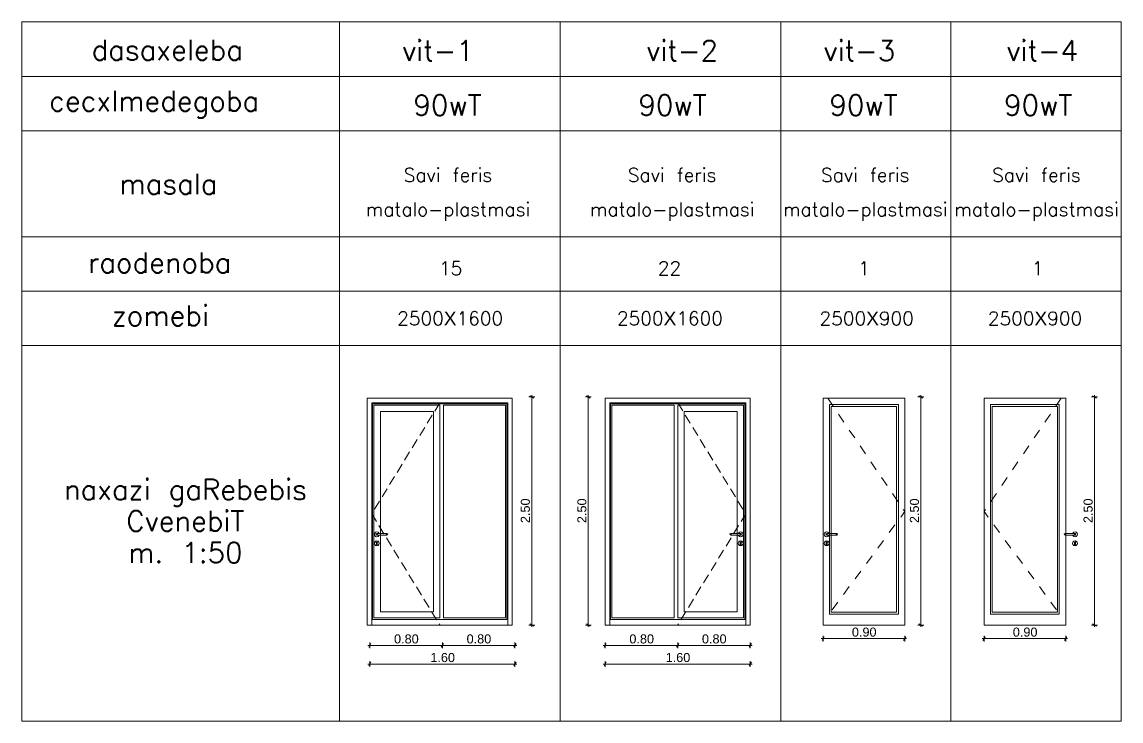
# Model space of a CAD drawing. Header units: millimetres. Extents: x 476571643 to 477489869, y 4620928210 to 4621294454.
# Drawn here: x 477401262 to 477425496, y 4621157675 to 4621173092 of the extents above; entities that cross this region are included whole.
import ezdxf

# ---------------------------------------------------------------- set-up
doc = ezdxf.new("R2010")
doc.units = ezdxf.units.MM
doc.header["$MEASUREMENT"] = 0
doc.linetypes.add('Dashed', pattern=[423.333333, 211.666667, -211.666667])
doc.linetypes.add('Hidden Line', pattern=[317.5, 211.666667, -105.833333])
for name, color, linetype, lineweight in [('0_Pen_No__7_Pen_No__1', 1, 'Continuous', 0), ('0_Pen_No__7_Pen_No__7', 7, 'Continuous', 0), ('2D Drafting - General_Pen_No__7_Pen_No__250', 7, 'Continuous', 0), ('2D Drafting - General_Pen_No__7_Pen_No__7', 7, 'Continuous', 0), ('gegmebi_Pen_No__7_Pen_No__7', 7, 'Continuous', 0), ('New_Structural - Bearing_Pen_No__250', 7, 'Continuous', 0), ('zoma_Pen_No__142', 142, 'Continuous', 0)]:
    doc.layers.add(name, color=color, linetype=linetype, lineweight=lineweight)
doc.layers.add('zoma', color=7, linetype='Continuous')
doc.styles.add('GENERATED_STYLE_2', font='arial.ttf')
doc.dimstyles.new('GENERATED_STYLE__28', dxfattribs={"dimtxt": 200, "dimasz": 64.421331, "dimexe": 0.18, "dimexo": 0.0625, "dimgap": 0.09, "dimtad": 1, "dimtih": 1, "dimtoh": 1, "dimlfac": 0.001, "dimzin": 0, "dimdsep": 46, "dimtxsty": 'GENERATED_STYLE_2', "dimblk": 'ARROWHEAD_2', "dimblk1": 'ARROWHEAD_2', "dimblk2": 'ARROWHEAD_2', "dimcen": 0.09, "dimse1": 1, "dimse2": 1, "dimclrd": 142, "dimclre": 142, "dimclrt": 142, "dimadec": 0, "dimazin": 0, "dimtfac": 1, "dimtdec": 4, "dimtmove": 0, "dimatfit": 3, "dimfxl": 1, "dimtolj": 1, "dimtzin": 0, "dimarcsym": 0})
doc.dimstyles.new('GENERATED_STYLE__29', dxfattribs={"dimtxt": 200, "dimasz": 64.421331, "dimexe": 0.18, "dimexo": 0.0625, "dimgap": 0.09, "dimtad": 1, "dimlfac": 0.001, "dimzin": 0, "dimdsep": 46, "dimtxsty": 'GENERATED_STYLE_2', "dimblk": 'ARROWHEAD_2', "dimblk1": 'ARROWHEAD_2', "dimblk2": 'ARROWHEAD_2', "dimcen": 0.09, "dimse1": 1, "dimse2": 1, "dimclrd": 142, "dimclre": 142, "dimclrt": 142, "dimadec": 0, "dimazin": 0, "dimtfac": 1, "dimtdec": 4, "dimtmove": 0, "dimatfit": 3, "dimfxl": 1, "dimtolj": 1, "dimtzin": 0, "dimarcsym": 0})

# ---------------------------------------------------------------- blocks, each defined once
blk = doc.blocks.new('*D1678', base_point=(476844527, 4621385791))
at = {"layer": 'zoma_Pen_No__142', "color": 142, "linetype": 'Continuous', "lineweight": 0, "transparency": 16777216}
for p, q in [((477408891, 4621159343), (477408932, 4621159343)), ((477408957, 4621159386), (477408908, 4621159301)), ((477408932, 4621159280), (477408932, 4621159407)), ((477408932, 4621159343), (477410532, 4621159343)), ((477410557, 4621159386), (477410508, 4621159301)), ((477410532, 4621159280), (477410532, 4621159407))]:
    blk.add_line(p, q, dxfattribs=at)
at = {"layer": 'zoma_Pen_No__142', "color": 142, "lineweight": 0, "transparency": 16777216, "insert": (477409466, 4621159383), "char_height": 200, "attachment_point": 7, "style": 'GENERATED_STYLE_2'}
blk.add_mtext('\\A1;{\\pql;\\fArial CYR|b0|i0|c204|p34;0.80}', dxfattribs=at)
blk = doc.blocks.new('ARROWHEAD_2')
at = {"color": 0, "linetype": 'Continuous', "lineweight": 0}
for p, q in [((0, 0), (-1, 0)), ((-0.38, -0.66), (0.38, 0.66))]:
    blk.add_line(p, q, dxfattribs=at)
blk = doc.blocks.new('*D1679', base_point=(476844527, 4621385791))
at = {"layer": 'zoma_Pen_No__142', "color": 142, "linetype": 'Continuous', "lineweight": 0, "transparency": 16777216}
for p, q in [((477410557, 4621159386), (477410508, 4621159301)), ((477410532, 4621159280), (477410532, 4621159407)), ((477410532, 4621159343), (477412132, 4621159343)), ((477412108, 4621159301), (477412157, 4621159386)), ((477412132, 4621159280), (477412132, 4621159407)), ((477412132, 4621159343), (477412174, 4621159343))]:
    blk.add_line(p, q, dxfattribs=at)
at = {"layer": 'zoma_Pen_No__142', "color": 142, "lineweight": 0, "transparency": 16777216, "insert": (477411066, 4621159383), "char_height": 200, "attachment_point": 7, "style": 'GENERATED_STYLE_2'}
blk.add_mtext('\\A1;{\\pql;\\fArial CYR|b0|i0|c204|p34;0.80}', dxfattribs=at)
blk = doc.blocks.new('*D1680', base_point=(476844527, 4621385791))
at = {"layer": 'zoma_Pen_No__142', "color": 142, "linetype": 'Continuous', "lineweight": 0, "transparency": 16777216}
for p, q in [((477408891, 4621158932), (477408932, 4621158932)), ((477408957, 4621158975), (477408908, 4621158890)), ((477408932, 4621158869), (477408932, 4621158996)), ((477408932, 4621158932), (477412132, 4621158932)), ((477412108, 4621158890), (477412157, 4621158975)), ((477412132, 4621158869), (477412132, 4621158996)), ((477412132, 4621158932), (477412174, 4621158932))]:
    blk.add_line(p, q, dxfattribs=at)
at = {"layer": 'zoma_Pen_No__142', "color": 142, "lineweight": 0, "transparency": 16777216, "insert": (477410266, 4621158972), "char_height": 200, "attachment_point": 7, "style": 'GENERATED_STYLE_2'}
blk.add_mtext('\\A1;{\\pql;\\fArial CYR|b0|i0|c204|p34;1.60}', dxfattribs=at)
blk = doc.blocks.new('*D1681', base_point=(476844527, 4621385791))
at = {"layer": 'zoma_Pen_No__142', "color": 142, "linetype": 'Continuous', "lineweight": 0, "transparency": 16777216}
for p, q in [((477412567, 4621164821), (477412440, 4621164821)), ((477412546, 4621164796), (477412461, 4621164845)), ((477412503, 4621164821), (477412503, 4621164862)), ((477412503, 4621159792), (477412503, 4621164821)), ((477412461, 4621159817), (477412546, 4621159768)), ((477412567, 4621159792), (477412440, 4621159792)), ((477412503, 4621159751), (477412503, 4621159792))]:
    blk.add_line(p, q, dxfattribs=at)
at = {"layer": 'zoma_Pen_No__142', "color": 142, "lineweight": 0, "transparency": 16777216, "insert": (477412463, 4621162040), "char_height": 200, "attachment_point": 7, "rotation": 90, "style": 'GENERATED_STYLE_2'}
blk.add_mtext('\\A1;{\\pql;\\fArial CYR|b0|i0|c204|p34;2.50}', dxfattribs=at)
blk = doc.blocks.new('*D1682', base_point=(476844527, 4621385791))
at = {"layer": 'zoma_Pen_No__142', "color": 142, "linetype": 'Continuous', "lineweight": 0, "transparency": 16777216}
for p, q in [((477422434, 4621159493), (477422476, 4621159493)), ((477422500, 4621159535), (477422451, 4621159450)), ((477422476, 4621159429), (477422476, 4621159556)), ((477422476, 4621159493), (477424276, 4621159493)), ((477424251, 4621159450), (477424300, 4621159535)), ((477424276, 4621159429), (477424276, 4621159556)), ((477424276, 4621159493), (477424317, 4621159493))]:
    blk.add_line(p, q, dxfattribs=at)
at = {"layer": 'zoma_Pen_No__142', "color": 142, "lineweight": 0, "transparency": 16777216, "insert": (477423110, 4621159533), "char_height": 200, "attachment_point": 7, "style": 'GENERATED_STYLE_2'}
blk.add_mtext('\\A1;{\\pql;\\fArial CYR|b0|i0|c204|p34;0.90}', dxfattribs=at)
blk = doc.blocks.new('*D1687', base_point=(476844527, 4621385791))
at = {"layer": 'zoma_Pen_No__142', "color": 142, "linetype": 'Continuous', "lineweight": 0, "transparency": 16777216}
for p, q in [((477415697, 4621159301), (477415746, 4621159386)), ((477415721, 4621159407), (477415721, 4621159280)), ((477417321, 4621159343), (477415721, 4621159343)), ((477417297, 4621159301), (477417346, 4621159386)), ((477417321, 4621159407), (477417321, 4621159280)), ((477417363, 4621159343), (477417321, 4621159343))]:
    blk.add_line(p, q, dxfattribs=at)
at = {"layer": 'zoma_Pen_No__142', "color": 142, "lineweight": 0, "transparency": 16777216, "insert": (477416255, 4621159383), "char_height": 200, "attachment_point": 7, "style": 'GENERATED_STYLE_2'}
blk.add_mtext('\\A1;{\\pql;\\fArial CYR|b0|i0|c204|p34;0.80}', dxfattribs=at)
blk = doc.blocks.new('*D1688', base_point=(476844527, 4621385791))
at = {"layer": 'zoma_Pen_No__142', "color": 142, "linetype": 'Continuous', "lineweight": 0, "transparency": 16777216}
for p, q in [((477414121, 4621159343), (477414080, 4621159343)), ((477414146, 4621159386), (477414097, 4621159301)), ((477414121, 4621159407), (477414121, 4621159280)), ((477415721, 4621159343), (477414121, 4621159343)), ((477415697, 4621159301), (477415746, 4621159386)), ((477415721, 4621159407), (477415721, 4621159280))]:
    blk.add_line(p, q, dxfattribs=at)
at = {"layer": 'zoma_Pen_No__142', "color": 142, "lineweight": 0, "transparency": 16777216, "insert": (477414655, 4621159383), "char_height": 200, "attachment_point": 7, "style": 'GENERATED_STYLE_2'}
blk.add_mtext('\\A1;{\\pql;\\fArial CYR|b0|i0|c204|p34;0.80}', dxfattribs=at)
blk = doc.blocks.new('*D1689', base_point=(476844527, 4621385791))
at = {"layer": 'zoma_Pen_No__142', "color": 142, "linetype": 'Continuous', "lineweight": 0, "transparency": 16777216}
for p, q in [((477414121, 4621158932), (477414080, 4621158932)), ((477414146, 4621158975), (477414097, 4621158890)), ((477414121, 4621158996), (477414121, 4621158869)), ((477417321, 4621158932), (477414121, 4621158932)), ((477417297, 4621158890), (477417346, 4621158975)), ((477417321, 4621158996), (477417321, 4621158869)), ((477417363, 4621158932), (477417321, 4621158932))]:
    blk.add_line(p, q, dxfattribs=at)
at = {"layer": 'zoma_Pen_No__142', "color": 142, "lineweight": 0, "transparency": 16777216, "insert": (477415455, 4621158972), "char_height": 200, "attachment_point": 7, "style": 'GENERATED_STYLE_2'}
blk.add_mtext('\\A1;{\\pql;\\fArial CYR|b0|i0|c204|p34;1.60}', dxfattribs=at)
blk = doc.blocks.new('*D1690', base_point=(476844527, 4621385791))
at = {"layer": 'zoma_Pen_No__142', "color": 142, "linetype": 'Continuous', "lineweight": 0, "transparency": 16777216}
for p, q in [((477413814, 4621164821), (477413687, 4621164821)), ((477413793, 4621164796), (477413708, 4621164845)), ((477413750, 4621164821), (477413750, 4621164862)), ((477413750, 4621159792), (477413750, 4621164821)), ((477413708, 4621159817), (477413793, 4621159768)), ((477413814, 4621159792), (477413687, 4621159792)), ((477413750, 4621159751), (477413750, 4621159792))]:
    blk.add_line(p, q, dxfattribs=at)
at = {"layer": 'zoma_Pen_No__142', "color": 142, "lineweight": 0, "transparency": 16777216, "insert": (477413710, 4621162040), "char_height": 200, "attachment_point": 7, "rotation": 90, "style": 'GENERATED_STYLE_2'}
blk.add_mtext('\\A1;{\\pql;\\fArial CYR|b0|i0|c204|p34;2.50}', dxfattribs=at)
blk = doc.blocks.new('*D1691', base_point=(476844527, 4621385791))
at = {"layer": 'zoma_Pen_No__142', "color": 142, "linetype": 'Continuous', "lineweight": 0, "transparency": 16777216}
for p, q in [((477418928, 4621159493), (477418886, 4621159493)), ((477418952, 4621159535), (477418903, 4621159450)), ((477418928, 4621159556), (477418928, 4621159429)), ((477420728, 4621159493), (477418928, 4621159493)), ((477420703, 4621159450), (477420752, 4621159535)), ((477420728, 4621159556), (477420728, 4621159429)), ((477420769, 4621159493), (477420728, 4621159493))]:
    blk.add_line(p, q, dxfattribs=at)
at = {"layer": 'zoma_Pen_No__142', "color": 142, "lineweight": 0, "transparency": 16777216, "insert": (477419561, 4621159533), "char_height": 200, "attachment_point": 7, "style": 'GENERATED_STYLE_2'}
blk.add_mtext('\\A1;{\\pql;\\fArial CYR|b0|i0|c204|p34;0.90}', dxfattribs=at)
blk = doc.blocks.new('*D1692', base_point=(476844527, 4621385791))
at = {"layer": 'zoma_Pen_No__142', "color": 142, "linetype": 'Continuous', "lineweight": 0, "transparency": 16777216}
for p, q in [((477421146, 4621164821), (477421019, 4621164821)), ((477421125, 4621164796), (477421040, 4621164845)), ((477421083, 4621164821), (477421083, 4621164862)), ((477421083, 4621159792), (477421083, 4621164821)), ((477421040, 4621159817), (477421125, 4621159768)), ((477421146, 4621159792), (477421019, 4621159792)), ((477421083, 4621159751), (477421083, 4621159792))]:
    blk.add_line(p, q, dxfattribs=at)
at = {"layer": 'zoma_Pen_No__142', "color": 142, "lineweight": 0, "transparency": 16777216, "insert": (477421043, 4621162040), "char_height": 200, "attachment_point": 7, "rotation": 90, "style": 'GENERATED_STYLE_2'}
blk.add_mtext('\\A1;{\\pql;\\fArial CYR|b0|i0|c204|p34;2.50}', dxfattribs=at)
blk = doc.blocks.new('*D1693', base_point=(476844527, 4621385791))
at = {"layer": 'zoma_Pen_No__142', "color": 142, "linetype": 'Continuous', "lineweight": 0, "transparency": 16777216}
for p, q in [((477424975, 4621164821), (477424848, 4621164821)), ((477424954, 4621164796), (477424870, 4621164845)), ((477424912, 4621164821), (477424912, 4621164862)), ((477424912, 4621159792), (477424912, 4621164821)), ((477424870, 4621159817), (477424954, 4621159768)), ((477424975, 4621159792), (477424848, 4621159792)), ((477424912, 4621159751), (477424912, 4621159792))]:
    blk.add_line(p, q, dxfattribs=at)
at = {"layer": 'zoma_Pen_No__142', "color": 142, "lineweight": 0, "transparency": 16777216, "insert": (477424872, 4621162040), "char_height": 200, "attachment_point": 7, "rotation": 90, "style": 'GENERATED_STYLE_2'}
blk.add_mtext('\\A1;{\\pql;\\fArial CYR|b0|i0|c204|p34;2.50}', dxfattribs=at)

msp = doc.modelspace()

# ---------------------------------------------------------------- linework, layer by layer
at = {"layer": '2D Drafting - General_Pen_No__7_Pen_No__250', "color": 7, "linetype": 'Continuous', "lineweight": 0, "flags": 128}
for points in [[(477418927.519, 4621164792.271), (477420727.519, 4621164792.271), (477420727.519, 4621159792.264), (477418927.519, 4621159792.264)], [(477419067.933, 4621164652.27), (477420587.936, 4621164652.27), (477420587.936, 4621160032.264), (477419067.933, 4621160032.264)], [(477424275.726, 4621164792.271), (477422475.726, 4621164792.271), (477422475.726, 4621159792.264), (477424275.726, 4621159792.264)], [(477424135.313, 4621164652.27), (477422615.31, 4621164652.27), (477422615.31, 4621160032.264), (477424135.313, 4621160032.264)], [(477419107.933, 4621164612.27), (477420547.936, 4621164612.27), (477420547.936, 4621160072.264), (477419107.933, 4621160072.264)], [(477424095.312, 4621164612.27), (477422655.31, 4621164612.27), (477422655.31, 4621160072.264), (477424095.312, 4621160072.264)]]:
    msp.add_lwpolyline(points, close=True, dxfattribs=at)
at = {"layer": '2D Drafting - General_Pen_No__7_Pen_No__250', "color": 7, "linetype": 'Dashed', "lineweight": 0, "flags": 128}
for points in [[(477419027.933, 4621164792.271), (477420727.519, 4621162292.267), (477419027.933, 4621159992.264)], [(477424175.313, 4621164792.271), (477422475.726, 4621162292.267), (477424175.313, 4621159992.264)]]:
    msp.add_lwpolyline(points, dxfattribs=at)
at = {"layer": '2D Drafting - General_Pen_No__7_Pen_No__7', "color": 7, "linetype": 'Continuous', "lineweight": 0, "flags": 128}
for points in [[(477408881.981, 4621159792.246), (477412073.753, 4621159792.257), (477412073.735, 4621164792.264), (477408873.731, 4621164792.253)], [(477408873.731, 4621164792.253), (477408873.748, 4621159792.246), (477408881.981, 4621159792.246)], [(477417313.005, 4621159792.275), (477414121.233, 4621159792.286), (477414121.25, 4621164792.293), (477417321.255, 4621164792.282)], [(477417321.255, 4621164792.282), (477417321.238, 4621159792.275), (477417313.005, 4621159792.275)]]:
    msp.add_lwpolyline(points, dxfattribs=at)
for points in [[(477411973.736, 4621164692.261), (477408973.732, 4621164692.251), (477408973.748, 4621159792.246), (477411973.753, 4621159792.259)], [(477411953.736, 4621164672.261), (477408993.732, 4621164672.251), (477408993.748, 4621159912.249), (477411953.752, 4621159912.259)], [(477414221.25, 4621164692.291), (477417221.254, 4621164692.28), (477417221.237, 4621159792.276), (477414221.233, 4621159792.289)], [(477414241.25, 4621164672.291), (477417201.254, 4621164672.28), (477417201.238, 4621159912.279), (477414241.234, 4621159912.289)], [(477410473.742, 4621164642.256), (477409023.732, 4621164642.251), (477409023.748, 4621159952.249), (477410473.75, 4621159952.254)], [(477410333.734, 4621164502.255), (477409163.732, 4621164502.251), (477409163.748, 4621160082.25), (477410333.749, 4621160082.254)], [(477411923.736, 4621164642.261), (477410553.734, 4621164642.256), (477410553.75, 4621159952.254), (477411923.752, 4621159952.259)], [(477414271.25, 4621164642.29), (477415641.252, 4621164642.286), (477415641.236, 4621159952.284), (477414271.234, 4621159952.289)], [(477415721.244, 4621164642.285), (477417171.254, 4621164642.28), (477417171.238, 4621159952.279), (477415721.236, 4621159952.284)], [(477415861.252, 4621164502.285), (477417031.253, 4621164502.281), (477417031.238, 4621160082.279), (477415861.236, 4621160082.283)]]:
    msp.add_lwpolyline(points, close=True, dxfattribs=at)
at = {"layer": '2D Drafting - General_Pen_No__7_Pen_No__7', "color": 7, "linetype": 'Hidden Line', "lineweight": 0, "flags": 128}
for points in [[(477410473.75, 4621164692.491), (477408973.74, 4621162244.247), (477410472.18, 4621159795.054)], [(477415721.235, 4621164692.52), (477417221.246, 4621162244.277), (477415722.806, 4621159795.084)]]:
    msp.add_lwpolyline(points, dxfattribs=at)
at = {"layer": 'gegmebi_Pen_No__7_Pen_No__7', "color": 7, "linetype": 'Continuous', "lineweight": 0}
for p, q in [((477401261.921, 4621173091.626), (477425495.883, 4621173091.626)), ((477401261.921, 4621157674.678), (477401261.921, 4621173091.626)), ((477408261.921, 4621157674.678), (477408261.921, 4621173091.626)), ((477413126.816, 4621173091.626), (477413126.816, 4621157674.678)), ((477417991.71, 4621173091.626), (477417991.71, 4621157674.678)), ((477421743.796, 4621173091.626), (477421743.796, 4621157674.678)), ((477421743.796, 4621173091.626), (477421743.796, 4621157674.678)), ((477425495.883, 4621173091.626), (477425495.883, 4621157674.678)), ((477401261.921, 4621171891.626), (477425495.883, 4621171891.626)), ((477401261.921, 4621170691.626), (477425495.883, 4621170691.626)), ((477401261.921, 4621168353.796), (477425495.883, 4621168353.796)), ((477401261.921, 4621167153.796), (477425495.883, 4621167153.796)), ((477401261.921, 4621165953.796), (477425495.883, 4621165953.796)), ((477425495.883, 4621157674.678), (477401261.921, 4621157674.678))]:
    msp.add_line(p, q, dxfattribs=at)
at = {"layer": 'New_Structural - Bearing_Pen_No__250', "color": 7, "linetype": 'Continuous', "lineweight": 0}
for p, q in [((477409038.757, 4621161819.249), (477409031.522, 4621161792.249)), ((477409031.522, 4621161792.249), (477409038.757, 4621161765.249)), ((477409058.522, 4621161839.015), (477409038.757, 4621161819.249)), ((477409038.757, 4621161765.249), (477409058.522, 4621161745.484)), ((477409085.522, 4621161846.249), (477409058.522, 4621161839.015)), ((477409058.522, 4621161745.484), (477409085.523, 4621161738.249)), ((477409071.38, 4621161806.391), (477409065.522, 4621161792.249)), ((477409065.522, 4621161792.249), (477409071.38, 4621161778.107)), ((477409074.484, 4621161806.391), (477409068.966, 4621161792.249)), ((477409068.966, 4621161792.249), (477409074.484, 4621161778.107)), ((477409085.522, 4621161812.249), (477409071.38, 4621161806.391)), ((477409071.38, 4621161778.107), (477409085.522, 4621161772.249)), ((477409084.113, 4621161806.391), (477409079.89, 4621161792.249)), ((477409079.89, 4621161792.249), (477409084.113, 4621161778.107)), ((477409112.522, 4621161839.015), (477409085.522, 4621161846.249)), ((477409085.522, 4621161812.249), (477409087.806, 4621161812.249)), ((477409085.522, 4621161772.249), (477409087.806, 4621161772.249)), ((477409085.523, 4621161738.249), (477409112.523, 4621161745.484)), ((477409087.806, 4621161812.249), (477409094.309, 4621161812.249)), ((477409087.806, 4621161772.249), (477409094.309, 4621161772.249)), ((477409094.309, 4621161812.249), (477409104.042, 4621161812.249)), ((477409094.309, 4621161772.249), (477409104.042, 4621161772.249)), ((477409098.524, 4621161806.391), (477409096.238, 4621161792.249)), ((477409096.238, 4621161792.249), (477409098.524, 4621161778.107)), ((477409104.042, 4621161812.249), (477409115.522, 4621161812.249)), ((477409104.042, 4621161772.249), (477409115.522, 4621161772.249)), ((477409132.288, 4621161819.249), (477409112.522, 4621161839.015)), ((477409112.523, 4621161745.484), (477409132.288, 4621161765.249)), ((477409115.522, 4621161812.249), (477409275.523, 4621161812.25)), ((477409115.522, 4621161772.249), (477409275.523, 4621161772.25)), ((477409134.163, 4621161812.249), (477409132.288, 4621161819.249)), ((477409132.288, 4621161765.249), (477409134.163, 4621161772.249)), ((477409275.523, 4621161812.25), (477409287.003, 4621161812.25)), ((477409275.523, 4621161772.25), (477409287.003, 4621161772.25)), ((477409287.003, 4621161812.25), (477409296.736, 4621161812.25)), ((477409287.003, 4621161772.25), (477409296.736, 4621161772.25)), ((477409292.521, 4621161806.392), (477409294.807, 4621161792.25)), ((477409294.807, 4621161792.25), (477409292.521, 4621161778.108)), ((477409296.736, 4621161812.25), (477409303.239, 4621161812.25)), ((477409296.736, 4621161772.25), (477409303.239, 4621161772.25)), ((477409303.239, 4621161812.25), (477409305.523, 4621161812.25)), ((477409303.239, 4621161772.25), (477409305.523, 4621161772.25)), ((477409305.523, 4621161812.25), (477409319.665, 4621161806.392)), ((477409319.665, 4621161778.108), (477409305.523, 4621161772.25)), ((477409306.932, 4621161806.392), (477409311.155, 4621161792.25)), ((477409311.155, 4621161792.25), (477409306.932, 4621161778.108)), ((477409316.561, 4621161806.392), (477409322.079, 4621161792.25)), ((477409322.079, 4621161792.25), (477409316.561, 4621161778.108)), ((477409319.665, 4621161806.392), (477409325.523, 4621161792.25)), ((477409325.523, 4621161792.25), (477409319.665, 4621161778.108)), ((477416875.321, 4621161806.422), (477416869.463, 4621161792.28)), ((477416869.463, 4621161792.28), (477416875.321, 4621161778.137)), ((477416878.425, 4621161806.422), (477416872.907, 4621161792.28)), ((477416872.907, 4621161792.28), (477416878.425, 4621161778.137)), ((477416889.463, 4621161812.28), (477416875.321, 4621161806.422)), ((477416875.321, 4621161778.137), (477416889.463, 4621161772.279)), ((477416888.054, 4621161806.422), (477416883.831, 4621161792.28)), ((477416883.831, 4621161792.28), (477416888.054, 4621161778.137)), ((477416891.747, 4621161812.28), (477416889.463, 4621161812.28)), ((477416891.747, 4621161772.279), (477416889.463, 4621161772.279)), ((477416898.25, 4621161812.28), (477416891.747, 4621161812.28)), ((477416898.25, 4621161772.279), (477416891.747, 4621161772.279)), ((477416907.983, 4621161812.279), (477416898.25, 4621161812.28)), ((477416907.983, 4621161772.279), (477416898.25, 4621161772.279)), ((477416902.465, 4621161806.422), (477416900.179, 4621161792.279)), ((477416900.179, 4621161792.279), (477416902.465, 4621161778.137)), ((477416919.463, 4621161812.279), (477416907.983, 4621161812.279)), ((477416919.463, 4621161772.279), (477416907.983, 4621161772.279)), ((477417079.463, 4621161812.279), (477416919.463, 4621161812.279)), ((477417079.463, 4621161772.279), (477416919.463, 4621161772.279)), ((477417060.822, 4621161812.279), (477417062.698, 4621161819.279)), ((477417062.698, 4621161765.279), (477417060.822, 4621161772.279)), ((477417062.698, 4621161819.279), (477417082.464, 4621161839.044)), ((477417082.463, 4621161745.513), (477417062.698, 4621161765.279)), ((477417090.944, 4621161812.279), (477417079.463, 4621161812.279)), ((477417090.944, 4621161772.279), (477417079.463, 4621161772.279)), ((477417109.463, 4621161738.279), (477417082.463, 4621161745.513)), ((477417082.464, 4621161839.044), (477417109.464, 4621161846.279)), ((477417100.677, 4621161812.279), (477417090.944, 4621161812.279)), ((477417100.677, 4621161772.279), (477417090.944, 4621161772.279)), ((477417096.462, 4621161806.421), (477417098.748, 4621161792.279)), ((477417098.748, 4621161792.279), (477417096.462, 4621161778.137)), ((477417107.18, 4621161812.279), (477417100.677, 4621161812.279)), ((477417107.18, 4621161772.279), (477417100.677, 4621161772.279)), ((477417109.464, 4621161812.279), (477417107.18, 4621161812.279)), ((477417109.463, 4621161772.279), (477417107.18, 4621161772.279)), ((477417123.606, 4621161778.137), (477417109.463, 4621161772.279)), ((477417136.463, 4621161745.513), (477417109.463, 4621161738.279)), ((477417109.464, 4621161846.279), (477417136.464, 4621161839.044)), ((477417109.464, 4621161812.279), (477417123.606, 4621161806.421)), ((477417110.873, 4621161806.421), (477417115.096, 4621161792.279)), ((477417115.096, 4621161792.279), (477417110.873, 4621161778.137)), ((477417126.019, 4621161792.279), (477417120.501, 4621161778.137)), ((477417120.502, 4621161806.421), (477417126.019, 4621161792.279)), ((477417123.606, 4621161806.421), (477417129.463, 4621161792.279)), ((477417129.463, 4621161792.279), (477417123.606, 4621161778.137)), ((477417156.229, 4621161765.279), (477417136.463, 4621161745.513)), ((477417136.464, 4621161839.044), (477417156.229, 4621161819.279)), ((477417156.229, 4621161819.279), (477417163.464, 4621161792.279)), ((477417163.464, 4621161792.279), (477417156.229, 4621161765.279)), ((477418959.12, 4621161819.266), (477418951.886, 4621161792.266)), ((477418951.886, 4621161792.266), (477418959.12, 4621161765.266)), ((477418978.886, 4621161839.032), (477418959.12, 4621161819.266)), ((477418959.12, 4621161765.266), (477418978.886, 4621161745.501)), ((477419005.886, 4621161846.266), (477418978.886, 4621161839.032)), ((477418978.886, 4621161745.501), (477419005.886, 4621161738.266)), ((477418991.743, 4621161806.408), (477418985.886, 4621161792.266)), ((477418985.886, 4621161792.266), (477418991.743, 4621161778.124)), ((477418994.848, 4621161806.408), (477418989.33, 4621161792.266)), ((477418989.33, 4621161792.266), (477418994.848, 4621161778.124)), ((477419005.886, 4621161812.266), (477418991.743, 4621161806.408)), ((477418991.743, 4621161778.124), (477419005.886, 4621161772.266)), ((477419004.476, 4621161806.408), (477419000.253, 4621161792.266)), ((477419000.253, 4621161792.266), (477419004.476, 4621161778.124)), ((477419032.886, 4621161839.032), (477419005.886, 4621161846.266)), ((477419005.886, 4621161812.266), (477419008.169, 4621161812.266)), ((477419005.886, 4621161772.266), (477419008.169, 4621161772.266)), ((477419005.886, 4621161738.266), (477419032.886, 4621161745.501)), ((477419008.169, 4621161812.266), (477419014.672, 4621161812.266)), ((477419008.169, 4621161772.266), (477419014.672, 4621161772.266)), ((477419014.672, 4621161812.266), (477419024.405, 4621161812.266)), ((477419014.672, 4621161772.266), (477419024.405, 4621161772.266)), ((477419018.887, 4621161806.408), (477419016.601, 4621161792.266)), ((477419016.601, 4621161792.266), (477419018.887, 4621161778.124)), ((477419024.405, 4621161812.266), (477419035.886, 4621161812.266)), ((477419024.405, 4621161772.266), (477419035.886, 4621161772.266)), ((477419052.651, 4621161819.266), (477419032.886, 4621161839.032)), ((477419032.886, 4621161745.501), (477419052.651, 4621161765.266)), ((477419035.886, 4621161812.266), (477419195.886, 4621161812.266)), ((477419035.886, 4621161772.266), (477419195.886, 4621161772.266)), ((477419054.527, 4621161812.266), (477419052.651, 4621161819.266)), ((477419052.651, 4621161765.266), (477419054.527, 4621161772.266)), ((477419195.886, 4621161812.266), (477419207.366, 4621161812.266)), ((477419195.886, 4621161772.266), (477419207.366, 4621161772.266)), ((477419207.366, 4621161812.266), (477419217.099, 4621161812.266)), ((477419207.366, 4621161772.266), (477419217.099, 4621161772.266)), ((477419212.884, 4621161806.408), (477419215.17, 4621161792.266)), ((477419215.17, 4621161792.266), (477419212.884, 4621161778.124)), ((477419217.099, 4621161812.266), (477419223.602, 4621161812.266)), ((477419217.099, 4621161772.266), (477419223.602, 4621161772.266)), ((477419223.602, 4621161812.266), (477419225.886, 4621161812.266)), ((477419223.602, 4621161772.266), (477419225.886, 4621161772.266)), ((477419225.886, 4621161812.266), (477419240.028, 4621161806.408)), ((477419240.028, 4621161778.124), (477419225.886, 4621161772.266)), ((477419227.295, 4621161806.408), (477419231.518, 4621161792.266)), ((477419231.518, 4621161792.266), (477419227.295, 4621161778.124)), ((477419236.924, 4621161806.408), (477419242.442, 4621161792.266)), ((477419242.442, 4621161792.266), (477419236.924, 4621161778.124)), ((477419240.028, 4621161806.408), (477419245.886, 4621161792.266)), ((477419245.886, 4621161792.266), (477419240.028, 4621161778.124)), ((477424247.565, 4621161806.408), (477424241.707, 4621161792.266)), ((477424241.707, 4621161792.266), (477424247.565, 4621161778.124)), ((477424250.669, 4621161806.408), (477424245.151, 4621161792.266)), ((477424245.151, 4621161792.266), (477424250.669, 4621161778.124)), ((477424261.707, 4621161812.266), (477424247.565, 4621161806.408)), ((477424247.565, 4621161778.124), (477424261.707, 4621161772.266)), ((477424260.298, 4621161806.408), (477424256.074, 4621161792.266)), ((477424256.074, 4621161792.266), (477424260.298, 4621161778.124)), ((477424263.99, 4621161812.266), (477424261.707, 4621161812.266)), ((477424263.99, 4621161772.266), (477424261.707, 4621161772.266)), ((477424270.494, 4621161812.266), (477424263.99, 4621161812.266)), ((477424270.494, 4621161772.266), (477424263.99, 4621161772.266)), ((477424280.226, 4621161812.266), (477424270.494, 4621161812.266)), ((477424280.226, 4621161772.266), (477424270.494, 4621161772.266)), ((477424274.708, 4621161806.408), (477424272.423, 4621161792.266)), ((477424272.423, 4621161792.266), (477424274.708, 4621161778.124)), ((477424291.707, 4621161812.266), (477424280.226, 4621161812.266)), ((477424291.707, 4621161772.266), (477424280.226, 4621161772.266)), ((477424451.707, 4621161812.266), (477424291.707, 4621161812.266)), ((477424451.707, 4621161772.266), (477424291.707, 4621161772.266)), ((477424433.066, 4621161812.266), (477424434.942, 4621161819.266)), ((477424434.942, 4621161765.266), (477424433.066, 4621161772.266)), ((477424434.942, 4621161819.266), (477424454.707, 4621161839.032)), ((477424454.707, 4621161745.501), (477424434.942, 4621161765.266)), ((477424463.188, 4621161812.266), (477424451.707, 4621161812.266)), ((477424463.188, 4621161772.266), (477424451.707, 4621161772.266)), ((477424454.707, 4621161839.032), (477424481.707, 4621161846.266)), ((477424481.707, 4621161738.266), (477424454.707, 4621161745.501)), ((477424472.92, 4621161812.266), (477424463.188, 4621161812.266)), ((477424472.92, 4621161772.266), (477424463.188, 4621161772.266)), ((477424468.706, 4621161806.408), (477424470.991, 4621161792.266)), ((477424470.991, 4621161792.266), (477424468.706, 4621161778.124)), ((477424479.424, 4621161812.266), (477424472.92, 4621161812.266)), ((477424479.424, 4621161772.266), (477424472.92, 4621161772.266)), ((477424481.707, 4621161812.266), (477424479.424, 4621161812.266)), ((477424481.707, 4621161772.266), (477424479.424, 4621161772.266)), ((477424481.707, 4621161846.266), (477424508.707, 4621161839.032)), ((477424481.707, 4621161812.266), (477424495.849, 4621161806.408)), ((477424495.849, 4621161778.124), (477424481.707, 4621161772.266)), ((477424508.707, 4621161745.501), (477424481.707, 4621161738.266)), ((477424483.116, 4621161806.408), (477424487.34, 4621161792.266)), ((477424487.34, 4621161792.266), (477424483.116, 4621161778.124)), ((477424492.745, 4621161806.408), (477424498.263, 4621161792.266)), ((477424498.263, 4621161792.266), (477424492.745, 4621161778.124)), ((477424495.849, 4621161806.408), (477424501.707, 4621161792.266)), ((477424501.707, 4621161792.266), (477424495.849, 4621161778.124)), ((477424508.707, 4621161839.032), (477424528.473, 4621161819.266)), ((477424528.473, 4621161765.266), (477424508.707, 4621161745.501)), ((477424528.473, 4621161819.266), (477424535.707, 4621161792.266)), ((477424535.707, 4621161792.266), (477424528.473, 4621161765.266)), ((477409038.757, 4621161619.249), (477409031.523, 4621161592.249)), ((477409031.523, 4621161592.249), (477409038.758, 4621161565.249)), ((477409058.523, 4621161639.014), (477409038.757, 4621161619.249)), ((477409038.758, 4621161565.249), (477409058.523, 4621161545.483)), ((477409085.523, 4621161646.249), (477409058.523, 4621161639.014)), ((477409058.523, 4621161545.483), (477409085.523, 4621161538.249)), ((477409072.082, 4621161615.528), (477409070.587, 4621161611.633)), ((477409075.523, 4621161601.049), (477409070.587, 4621161611.633)), ((477409072.082, 4621161615.528), (477409074.773, 4621161622.537)), ((477409074.773, 4621161622.537), (477409085.523, 4621161627.1)), ((477409075.523, 4621161598.022), (477409075.523, 4621161601.049)), ((477409075.523, 4621161598.022), (477409075.523, 4621161592.249)), ((477409075.523, 4621161592.249), (477409075.523, 4621161586.475)), ((477409075.523, 4621161586.475), (477409075.523, 4621161574.928)), ((477409075.523, 4621161574.928), (477409075.523, 4621161567.249)), ((477409078.452, 4621161560.178), (477409075.523, 4621161567.249)), ((477409085.523, 4621161557.249), (477409078.452, 4621161560.178)), ((477409112.523, 4621161639.014), (477409085.523, 4621161646.249)), ((477409085.523, 4621161627.1), (477409096.273, 4621161622.537)), ((477409092.594, 4621161560.178), (477409085.523, 4621161557.249)), ((477409085.523, 4621161538.249), (477409112.523, 4621161545.484)), ((477409095.523, 4621161567.249), (477409092.594, 4621161560.178)), ((477409100.459, 4621161611.634), (477409095.523, 4621161601.049)), ((477409095.523, 4621161601.049), (477409095.523, 4621161598.022)), ((477409095.523, 4621161598.022), (477409095.523, 4621161592.249)), ((477409095.523, 4621161592.249), (477409095.523, 4621161586.475)), ((477409095.523, 4621161586.475), (477409095.523, 4621161574.928)), ((477409095.523, 4621161574.928), (477409095.523, 4621161567.249)), ((477409098.963, 4621161615.529), (477409096.273, 4621161622.537)), ((477409098.963, 4621161615.529), (477409100.459, 4621161611.634)), ((477409132.288, 4621161619.249), (477409112.523, 4621161639.014)), ((477409112.523, 4621161545.484), (477409132.289, 4621161565.249)), ((477409139.523, 4621161592.249), (477409132.288, 4621161619.249)), ((477409132.289, 4621161565.249), (477409139.523, 4621161592.249)), ((477417055.463, 4621161592.279), (477417062.697, 4621161619.279)), ((477417062.697, 4621161565.279), (477417055.463, 4621161592.279)), ((477417062.697, 4621161619.279), (477417082.463, 4621161639.044)), ((477417082.463, 4621161545.513), (477417062.697, 4621161565.279)), ((477417082.463, 4621161639.044), (477417109.463, 4621161646.279)), ((477417109.463, 4621161538.278), (477417082.463, 4621161545.513)), ((477417096.022, 4621161615.558), (477417094.527, 4621161611.663)), ((477417094.527, 4621161611.663), (477417099.463, 4621161601.079)), ((477417096.022, 4621161615.558), (477417098.712, 4621161622.566)), ((477417109.463, 4621161627.129), (477417098.712, 4621161622.566)), ((477417099.463, 4621161601.079), (477417099.463, 4621161598.052)), ((477417099.463, 4621161598.052), (477417099.463, 4621161592.279)), ((477417099.463, 4621161592.279), (477417099.463, 4621161586.505)), ((477417099.463, 4621161586.505), (477417099.463, 4621161574.958)), ((477417099.463, 4621161574.958), (477417099.463, 4621161567.278)), ((477417099.463, 4621161567.278), (477417102.392, 4621161560.207)), ((477417102.392, 4621161560.207), (477417109.463, 4621161557.278)), ((477417109.463, 4621161646.279), (477417136.463, 4621161639.044)), ((477417120.213, 4621161622.566), (477417109.463, 4621161627.129)), ((477417109.463, 4621161557.278), (477417116.534, 4621161560.207)), ((477417136.463, 4621161545.513), (477417109.463, 4621161538.278)), ((477417116.534, 4621161560.207), (477417119.463, 4621161567.278)), ((477417119.463, 4621161601.078), (477417124.399, 4621161611.663)), ((477417119.463, 4621161598.052), (477417119.463, 4621161601.078)), ((477417119.463, 4621161598.052), (477417119.463, 4621161592.278)), ((477417119.463, 4621161592.278), (477417119.463, 4621161586.505)), ((477417119.463, 4621161586.505), (477417119.463, 4621161574.958)), ((477417119.463, 4621161574.958), (477417119.463, 4621161567.278)), ((477417122.903, 4621161615.558), (477417120.213, 4621161622.566)), ((477417122.903, 4621161615.558), (477417124.399, 4621161611.663)), ((477417136.463, 4621161639.044), (477417156.228, 4621161619.278)), ((477417156.228, 4621161565.278), (477417136.463, 4621161545.513)), ((477417156.228, 4621161619.278), (477417163.463, 4621161592.278)), ((477417163.463, 4621161592.278), (477417156.228, 4621161565.278)), ((477418959.12, 4621161619.266), (477418951.886, 4621161592.266)), ((477418951.886, 4621161592.266), (477418959.12, 4621161565.266)), ((477418978.886, 4621161639.032), (477418959.12, 4621161619.266)), ((477418959.12, 4621161565.266), (477418978.886, 4621161545.501)), ((477419005.886, 4621161646.266), (477418978.886, 4621161639.032)), ((477418978.886, 4621161545.501), (477419005.886, 4621161538.266)), ((477418992.445, 4621161615.546), (477418990.95, 4621161611.651)), ((477418995.886, 4621161601.066), (477418990.95, 4621161611.651)), ((477418992.445, 4621161615.546), (477418995.135, 4621161622.554)), ((477418995.135, 4621161622.554), (477419005.886, 4621161627.117)), ((477418995.886, 4621161598.04), (477418995.886, 4621161601.066)), ((477418995.886, 4621161598.04), (477418995.886, 4621161592.266)), ((477418995.886, 4621161592.266), (477418995.886, 4621161586.493)), ((477418995.886, 4621161586.493), (477418995.886, 4621161574.946)), ((477418995.886, 4621161574.946), (477418995.886, 4621161567.266)), ((477418998.815, 4621161560.195), (477418995.886, 4621161567.266)), ((477419005.886, 4621161557.266), (477418998.815, 4621161560.195)), ((477419032.886, 4621161639.032), (477419005.886, 4621161646.266)), ((477419005.886, 4621161627.117), (477419016.636, 4621161622.554)), ((477419012.957, 4621161560.195), (477419005.886, 4621161557.266)), ((477419005.886, 4621161538.266), (477419032.886, 4621161545.501)), ((477419015.886, 4621161567.266), (477419012.957, 4621161560.195)), ((477419020.821, 4621161611.651), (477419015.886, 4621161601.066)), ((477419015.886, 4621161601.066), (477419015.886, 4621161598.04)), ((477419015.886, 4621161598.04), (477419015.886, 4621161592.266)), ((477419015.886, 4621161592.266), (477419015.886, 4621161586.493)), ((477419015.886, 4621161586.493), (477419015.886, 4621161574.946)), ((477419015.886, 4621161574.946), (477419015.886, 4621161567.266)), ((477419019.326, 4621161615.546), (477419016.636, 4621161622.554)), ((477419019.326, 4621161615.546), (477419020.821, 4621161611.651)), ((477419052.651, 4621161619.266), (477419032.886, 4621161639.032)), ((477419032.886, 4621161545.501), (477419052.651, 4621161565.266)), ((477419059.886, 4621161592.266), (477419052.651, 4621161619.266)), ((477419052.651, 4621161565.266), (477419059.886, 4621161592.266)), ((477424427.707, 4621161592.266), (477424434.942, 4621161619.266)), ((477424434.942, 4621161565.266), (477424427.707, 4621161592.266)), ((477424434.942, 4621161619.266), (477424454.707, 4621161639.032)), ((477424454.707, 4621161545.501), (477424434.942, 4621161565.266)), ((477424454.707, 4621161639.032), (477424481.707, 4621161646.266)), ((477424481.707, 4621161538.266), (477424454.707, 4621161545.501)), ((477424468.267, 4621161615.546), (477424466.771, 4621161611.651)), ((477424466.771, 4621161611.651), (477424471.707, 4621161601.066)), ((477424468.267, 4621161615.546), (477424470.957, 4621161622.554)), ((477424481.707, 4621161627.117), (477424470.957, 4621161622.554)), ((477424471.707, 4621161601.066), (477424471.707, 4621161598.04)), ((477424471.707, 4621161598.04), (477424471.707, 4621161592.266)), ((477424471.707, 4621161592.266), (477424471.707, 4621161586.493)), ((477424471.707, 4621161586.493), (477424471.707, 4621161574.946)), ((477424471.707, 4621161574.946), (477424471.707, 4621161567.266)), ((477424471.707, 4621161567.266), (477424474.636, 4621161560.195)), ((477424474.636, 4621161560.195), (477424481.707, 4621161557.266)), ((477424481.707, 4621161646.266), (477424508.707, 4621161639.032)), ((477424492.458, 4621161622.554), (477424481.707, 4621161627.117)), ((477424481.707, 4621161557.266), (477424488.778, 4621161560.195)), ((477424508.707, 4621161545.501), (477424481.707, 4621161538.266)), ((477424488.778, 4621161560.195), (477424491.707, 4621161567.266)), ((477424491.707, 4621161601.066), (477424496.643, 4621161611.651)), ((477424491.707, 4621161598.04), (477424491.707, 4621161601.066)), ((477424491.707, 4621161598.04), (477424491.707, 4621161592.266)), ((477424491.707, 4621161592.266), (477424491.707, 4621161586.493)), ((477424491.707, 4621161586.493), (477424491.707, 4621161574.946)), ((477424491.707, 4621161574.946), (477424491.707, 4621161567.266)), ((477424495.148, 4621161615.546), (477424492.458, 4621161622.554)), ((477424495.148, 4621161615.546), (477424496.643, 4621161611.651)), ((477424508.707, 4621161639.032), (477424528.473, 4621161619.266)), ((477424528.473, 4621161565.266), (477424508.707, 4621161545.501)), ((477424528.473, 4621161619.266), (477424535.707, 4621161592.266)), ((477424535.707, 4621161592.266), (477424528.473, 4621161565.266))]:
    msp.add_line(p, q, dxfattribs=at)

# ---------------------------------------------------------------- texts
at = {"layer": '0_Pen_No__7_Pen_No__1', "color": 1, "linetype": 'Continuous', "lineweight": 0, "char_height": 300, "attachment_point": 5}
for s, insert in [('\\A1;{\\pqc;\\Ftxt.shx;15}', (477410713.086, 4621167658.924)), ('\\A1;{\\pqc;\\Ftxt.shx;22}', (477415540.546, 4621167661.174)), ('\\A1;{\\pqc;\\Ftxt.shx;1}', (477419829.883, 4621167661.174)), ('\\A1;{\\pqc;\\Ftxt.shx;1}', (477423657.709, 4621167661.174))]:
    msp.add_mtext(s, dxfattribs=dict(at, insert=insert))
at = {"layer": '0_Pen_No__7_Pen_No__7', "color": 7, "linetype": 'Continuous', "lineweight": 0}
for s, insert, char_height, attachment_point in [('\\A1;{\\pql;\\Ftxt.shx;dasaxeleba }', (477402795.872, 4621172473.051), 450, 4), ('\\A1;{\\pql;\\Ftxt.shx;vit-\\Ftxt.shx;1\\Ftxt.shx; }', (477409644.053, 4621172460.648), 450, 4), ('\\A1;{\\pqr;\\Ftxt.shx;vit-\\Ftxt.shx;2\\Ftxt.shx; }', (477416609.578, 4621172460.648), 450, 6), ('\\A1;{\\pql;\\Ftxt.shx;vit-3 }', (477418936.668, 4621172457.273), 450, 4), ('\\A1;{\\pqr;\\Ftxt.shx;vit-\\Ftxt.shx;4\\Ftxt.shx; }', (477424550.924, 4621172460.648), 450, 6), ('\\A1;{\\pql;\\Ftxt.shx;cecxlmedegoba\\Ftxt.shx; }', (477401861.281, 4621171273.724), 450, 4), ('\\A1;{\\pql;\\Ftxt.shx;90wT\\Ftxt.shx; }', (477409893.15, 4621171256.936), 450, 4), ('\\A1;{\\pqr;\\Ftxt.shx;90wT\\Ftxt.shx; }', (477416360.481, 4621171256.936), 450, 6), ('\\A1;{\\pql;\\Ftxt.shx;90wT\\Ftxt.shx; }', (477419066.196, 4621171256.936), 450, 4), ('\\A1;{\\pqr;\\Ftxt.shx;90wT\\Ftxt.shx; }', (477424421.397, 4621171256.936), 450, 6), ('\\A1;{\\pql;\\Ftxt.shx;masala }', (477403410.166, 4621169520.41), 450, 4), ('\\A1;{\\pql;\\Ftxt.shx;raodenoba }', (477402715.057, 4621167783.459), 450, 4), ('\\A1;{\\pql;\\Ftxt.shx;zomebi }', (477403242.996, 4621166617.332), 450, 4), ('\\A1;{\\pqc;\\Ftxt.shx;2\\Ftxt.shx;5\\Ftxt.shx;00\\fArial|b0|i0|c0|p34;X\\Ftxt.shx;1600}', (477410703.658, 4621166552.912), 300, 5), ('\\A1;{\\pqc;\\Ftxt.shx;2\\Ftxt.shx;5\\Ftxt.shx;00\\fArial|b0|i0|c0|p34;X\\Ftxt.shx;1600}', (477415549.973, 4621166552.912), 300, 5), ('\\A1;{\\pqc;\\Ftxt.shx;2\\Ftxt.shx;5\\Ftxt.shx;00\\fArial|b0|i0|c0|p34;X\\Ftxt.shx;900}', (477419888.198, 4621166552.687), 300, 5), ('\\A1;{\\pqc;\\Ftxt.shx;2\\Ftxt.shx;5\\Ftxt.shx;00\\fArial|b0|i0|c0|p34;X\\Ftxt.shx;900}', (477423599.395, 4621166552.687), 300, 5)]:
    msp.add_mtext(s, dxfattribs=dict(at, insert=insert, char_height=char_height, attachment_point=attachment_point))
at = {"layer": '0_Pen_No__7_Pen_No__7', "color": 7, "linetype": 'Continuous', "lineweight": 0, "attachment_point": 5}
for s, insert, char_height, width, line_spacing_factor in [('\\A1;{\\pqc;\\Ftxt.shx;Savi\\Ftxt.shx; feris matalo-plastmasi }', (477410655.464, 4621169287.993), 300, 4025.02445, 1.520609), ('\\A1;{\\pqc;\\Ftxt.shx;Savi\\Ftxt.shx; feris matalo-plastmasi }', (477415598.167, 4621169287.993), 300, 4025.02445, 1.520609), ('\\A1;{\\pqc;\\Ftxt.shx;Savi\\Ftxt.shx; feris matalo-plastmasi }', (477419855.913, 4621169287.993), 300, 4025.02445, 1.520609), ('\\A1;{\\pqc;\\Ftxt.shx;Savi\\Ftxt.shx; feris matalo-plastmasi }', (477423631.68, 4621169287.993), 300, 4025.02445, 1.520609), ('\\A1;{\\pqc;\\Ftxt.shx;naxazi gaRebebis CvenebiT \\P\\pqc;\\Ftxt.shx;m. 1:50 }', (477404865.609, 4621162085.228), 450, 6395.47342, 0.928652)]:
    msp.add_mtext(s, dxfattribs=dict(at, insert=insert, char_height=char_height, width=width, line_spacing_factor=line_spacing_factor))

# ---------------------------------------------------------------- dimensions: what is measured, and where the dimension line sits
at = {"layer": 'zoma', "color": 142, "linetype": 'Continuous', "lineweight": 0}
for base, p1, p2, picture, middle in [((477412503.262, 4621164820.715), (477412132.236, 4621159792.264), (477412205.952, 4621164820.715), '*D1681', (477412363.262, 4621162300.196)), ((477413750.37, 4621164820.715), (477414121.395, 4621159792.264), (477414047.68, 4621164820.715), '*D1690', (477413610.37, 4621162300.196)), ((477421082.769, 4621164820.715), (477420711.744, 4621159792.264), (477420785.459, 4621164820.715), '*D1692', (477420942.769, 4621162300.196)), ((477424911.909, 4621164820.715), (477424540.883, 4621159792.264), (477424614.599, 4621164820.715), '*D1693', (477424771.909, 4621162300.196))]:
    dim = msp.add_linear_dim(base=base, p1=p1, p2=p2, angle=90, text='2.50', dimstyle='GENERATED_STYLE__29', dxfattribs=at)
    dim.commit()
    dim.dimension.update_dxf_attribs({"geometry": picture, "text_midpoint": middle, "dimtype": 160, "text_rotation": 90})
for base, p1, p2, text, picture, middle in [((477410532.373, 4621159343.202), (477408932.232, 4621159792.262), (477410532.373, 4621159952.267), '0.80', '*D1678', (477409726.009, 4621159483.202)), ((477412132.236, 4621159343.202), (477410532.373, 4621159952.267), (477412132.236, 4621159792.264), '0.80', '*D1679', (477411326.012, 4621159483.202)), ((477412132.236, 4621158932.457), (477408932.232, 4621159792.262), (477412132.236, 4621159792.264), '1.60', '*D1680', (477410525.941, 4621159072.457)), ((477424275.726, 4621159492.579), (477422475.726, 4621159792.264), (477424275.726, 4621159792.264), '0.90', '*D1682', (477423369.433, 4621159632.579))]:
    dim = msp.add_linear_dim(base=base, p1=p1, p2=p2, text=text, dimstyle='GENERATED_STYLE__28', dxfattribs=at)
    dim.commit()
    dim.dimension.update_dxf_attribs({"geometry": picture, "text_midpoint": middle, "dimtype": 160})
for base, p1, p2, text, picture, middle in [((477414121.395, 4621159343.202), (477415721.258, 4621159952.267), (477414121.395, 4621159792.264), '0.80', '*D1688', (477414915.034, 4621159483.202)), ((477415721.258, 4621159343.202), (477417321.4, 4621159792.262), (477415721.258, 4621159952.267), '0.80', '*D1687', (477416515.036, 4621159483.202)), ((477414121.395, 4621158932.457), (477417321.4, 4621159792.262), (477414121.395, 4621159792.264), '1.60', '*D1689', (477415715.105, 4621159072.457)), ((477418927.519, 4621159492.579), (477420727.519, 4621159792.264), (477418927.519, 4621159792.264), '0.90', '*D1691', (477419821.226, 4621159632.579))]:
    dim = msp.add_linear_dim(base=base, p1=p1, p2=p2, angle=180, text=text, dimstyle='GENERATED_STYLE__28', dxfattribs=at)
    dim.commit()
    dim.dimension.update_dxf_attribs({"geometry": picture, "text_midpoint": middle, "dimtype": 160})

doc.saveas('drawing.dxf')
